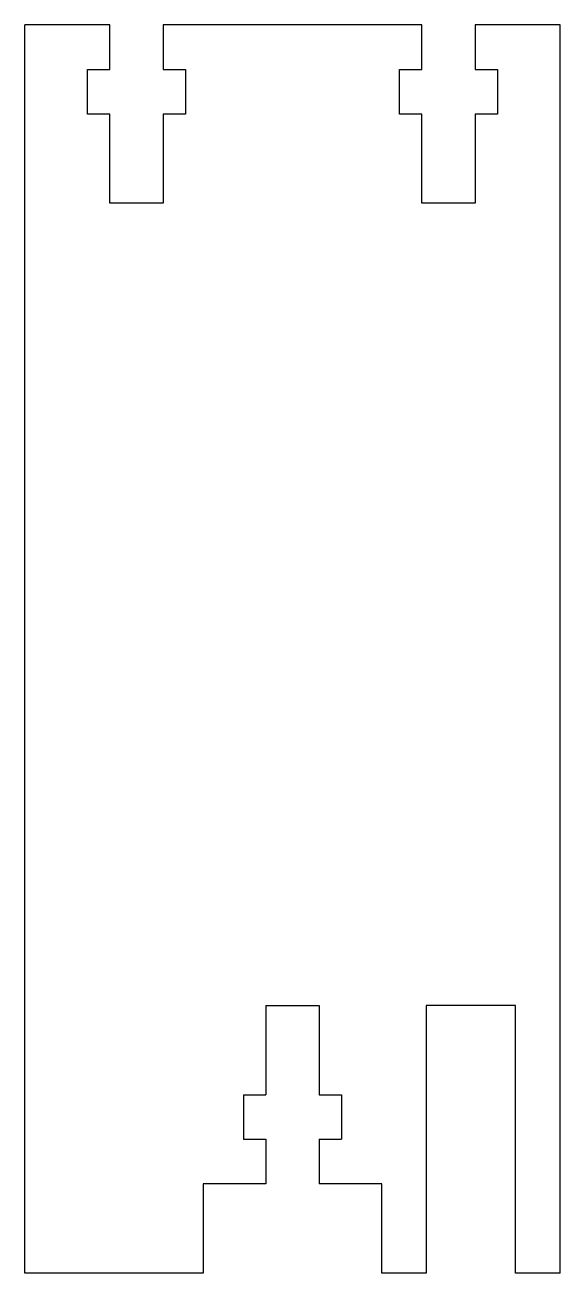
# Model space of a CAD drawing. Header units: millimetres. Extents: x 88.4 to 118.4, y 118 to 188.
import ezdxf

# ---------------------------------------------------------------- set-up
doc = ezdxf.new("R2010")
doc.units = ezdxf.units.MM

msp = doc.modelspace()

# ---------------------------------------------------------------- linework, layer by layer
at = {"color": 7, "linetype": 'Continuous', "lineweight": 25}
for p, q in [((88.425, 117.963), (88.425, 187.963)), ((93.175, 187.963), (88.425, 187.963)), ((93.175, 185.463), (93.175, 187.963)), ((96.175, 187.963), (96.175, 185.463)), ((110.675, 187.963), (96.175, 187.963)), ((110.675, 185.463), (110.675, 187.963)), ((113.675, 187.963), (113.675, 185.463)), ((118.425, 187.963), (113.675, 187.963)), ((118.425, 117.963), (118.425, 187.963)), ((91.925, 185.463), (93.175, 185.463)), ((91.925, 182.963), (91.925, 185.463)), ((96.175, 185.463), (97.425, 185.463)), ((97.425, 185.463), (97.425, 182.963)), ((109.425, 185.463), (110.675, 185.463)), ((109.425, 182.963), (109.425, 185.463)), ((113.675, 185.463), (114.925, 185.463)), ((114.925, 185.463), (114.925, 182.963)), ((93.175, 182.963), (91.925, 182.963)), ((93.175, 177.963), (93.175, 182.963)), ((96.175, 182.963), (96.175, 177.963)), ((97.425, 182.963), (96.175, 182.963)), ((110.675, 182.963), (109.425, 182.963)), ((110.675, 177.963), (110.675, 182.963)), ((113.675, 182.963), (113.675, 177.963)), ((114.925, 182.963), (113.675, 182.963)), ((96.175, 177.963), (93.175, 177.963)), ((113.675, 177.963), (110.675, 177.963)), ((101.925, 132.963), (104.925, 132.963)), ((101.925, 132.963), (101.925, 127.963)), ((104.925, 132.963), (104.925, 127.963)), ((110.925, 132.963), (110.925, 117.963)), ((115.925, 132.963), (110.925, 132.963)), ((115.925, 117.963), (115.925, 132.963)), ((100.675, 127.963), (101.925, 127.963)), ((100.675, 127.963), (100.675, 125.463)), ((104.925, 127.963), (106.175, 127.963)), ((106.175, 127.963), (106.175, 125.463)), ((100.675, 125.463), (101.925, 125.463)), ((101.925, 125.463), (101.925, 122.963)), ((104.925, 125.463), (104.925, 122.963)), ((104.925, 125.463), (106.175, 125.463)), ((98.425, 122.963), (98.425, 117.963)), ((101.925, 122.963), (98.425, 122.963)), ((108.425, 122.963), (104.925, 122.963)), ((108.425, 117.963), (108.425, 122.963)), ((98.425, 117.963), (88.425, 117.963)), ((110.925, 117.963), (108.425, 117.963)), ((118.425, 117.963), (115.925, 117.963))]:
    msp.add_line(p, q, dxfattribs=at)

doc.saveas('drawing.dxf')
